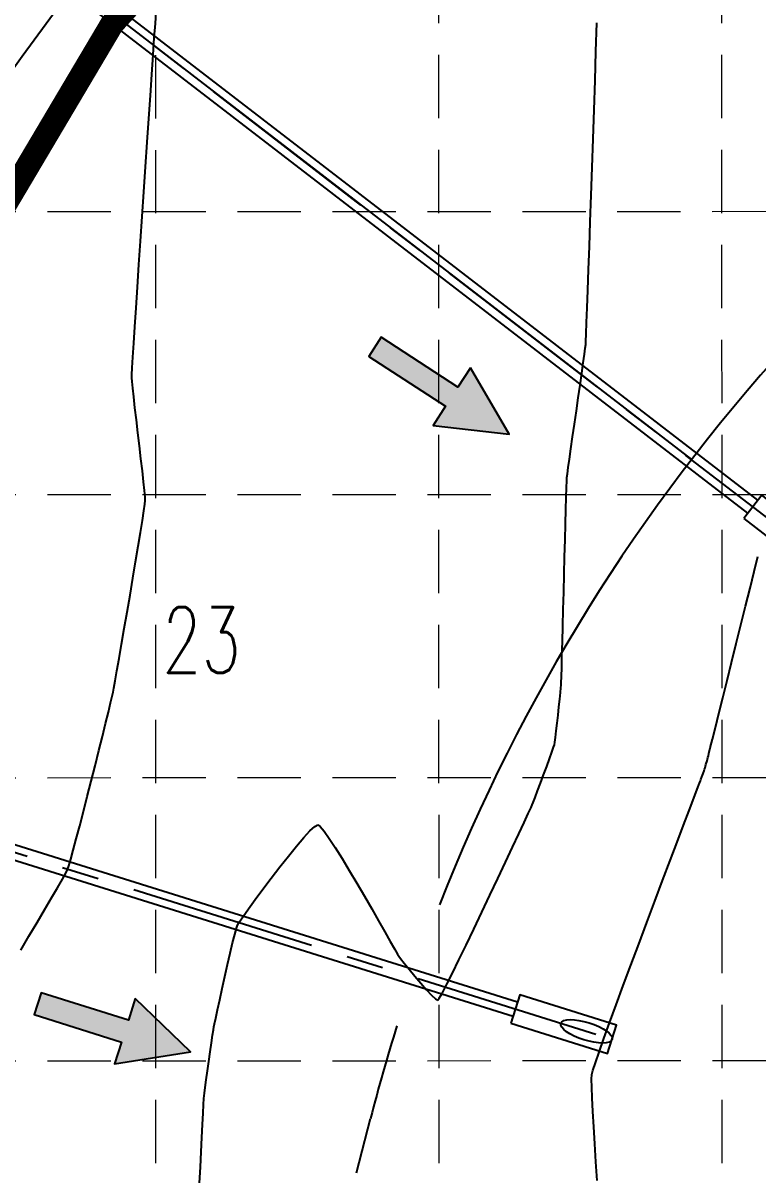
# Model space of a CAD drawing. Extents: x -500 to 2880, y -1767 to 500.
# Drawn here: x 1953 to 2076.3, y -928.9 to -735.4 of the extents above; entities that cross this region are included whole.
import ezdxf

# ---------------------------------------------------------------- set-up
doc = ezdxf.new("R2010")
doc.units = 0
doc.header["$LTSCALE"] = 25
doc.header["$MEASUREMENT"] = 0
for name, pattern in [('CENTER', [2, 1.25, -0.25, 0.25, -0.25]), ('DASHED', [0.75, 0.5, -0.25]), ('HIDDEN', [0.375, 0.25, -0.125]), ('PHANTOM', [2.5, 1.25, -0.25, 0.25, -0.25, 0.25, -0.25])]:
    doc.linetypes.add(name, pattern=pattern)
doc.layers.get('0').update_dxf_attribs({"linetype": 'CONTINUOUS'})
for name, color, linetype in [('BOUNDARY', 4, 'PHANTOM'), ('CONT-MJR', 11, 'DASHED'), ('CONT-MNR', 9, 'HIDDEN'), ('GRID', 254, 'HIDDEN'), ('P-LOTS', 1, 'CONTINUOUS'), ('P-PVMT', 9, 'CONTINUOUS'), ('P-STORM', 3, 'CONTINUOUS'), ('P-Storm-CL', 11, 'CENTER'), ('PHASE2', 9, 'CONTINUOUS'), ('PHASE2TEXT', 9, 'CONTINUOUS'), ('PHASELINE', 9, 'DASHED')]:
    doc.layers.add(name, color=color, linetype=linetype)
doc.styles.add('TEXT100', font='simplex.shx', dxfattribs={"height": 8.8})

# ---------------------------------------------------------------- blocks, each defined once
blk = doc.blocks.new('ARROW')
blk.add_lwpolyline([(-67.00679329302966, -25.35842018353742), (-59.3270347441985, -25.41938721699262), (-59.57091179542658, -56.1384215279777), (-51.89114823905948, -56.19938584448118), (-51.64727869913713, -25.48035696739953), (-43.96752265407486, -25.54132400085473), (-55.30425519266737, -2.410587189246144), (-67.00678578172392, -25.35840795725562)], close=True)
at = {"color": 254}
for points in [[(-43.96751955730906, -25.54132267721434), (-67.00679354271597, -25.35841771446121), (-55.30425158724847, -2.410596210431322), (-67.00679354271597, -25.35841771446121)], [(-59.57090883123692, -56.13841801592571), (-51.89115083610795, -56.19938633684342), (-59.32703554756517, -25.41938603537892), (-51.64727755243712, -25.48035435629663)]]:
    blk.add_solid(points, dxfattribs=at)

msp = doc.modelspace()

# ---------------------------------------------------------------- linework, layer by layer
at = {"layer": 'BOUNDARY', "color": 7, "linetype": 'Continuous'}
for centre, radius, start, end in [((2306.782451047422, -994.7570472958641), 424.9999999999987, 137.6500000000342, 158.5773116396936), ((2306.782452578639, -994.7570468420205), 424.999999999999, 137.6499999999999, 158.5773116396577)]:
    msp.add_arc(centre, radius, start, end, dxfattribs=at)
at = {"layer": 'CONT-MJR', "color": 35}
for p, q in [((2049.104660121518, -740.1765523819363, 590.00000001), (2049.256738656793, -735.3995265179295, 590.00000001)), ((2048.94651850763, -745.0523189228029, 590.00000001), (2049.104660121518, -740.1765523819363, 590.00000001)), ((2048.784609861529, -749.9651955657307, 590.00000001), (2048.94651850763, -745.0523189228029, 590.00000001)), ((2048.621230229619, -754.853551735921, 590.00000001), (2048.784609861529, -749.9651955657307, 590.00000001)), ((2048.4586756583, -759.6557568585756, 590.00000001), (2048.621230229619, -754.853551735921, 590.00000001)), ((2048.299242193976, -764.3101803588958, 590.00000001), (2048.4586756583, -759.6557568585756, 590.00000001)), ((2048.145225883046, -768.7551916620831, 590.00000001), (2048.299242193976, -764.3101803588958, 590.00000001)), ((2047.998922771914, -772.9291601933394, 590.00000001), (2048.145225883046, -768.7551916620831, 590.00000001)), ((2047.862628906981, -776.7704553778652, 590.00000001), (2047.998922771914, -772.9291601933394, 590.00000001)), ((2047.738640334648, -780.2174466408629, 590.00000001), (2047.862628906981, -776.7704553778652, 590.00000001)), ((2047.629253101318, -783.2085034075334, 590.00000001), (2047.738640334648, -780.2174466408629, 590.00000001)), ((2047.536763253393, -785.6819951030785, 590.00000001), (2047.629253101318, -783.2085034075334, 590.00000001)), ((2047.463466837273, -787.5762911526994, 590.00000001), (2047.536763253393, -785.6819951030785, 590.00000001)), ((2047.383638486058, -789.3807740149749, 590.00000001), (2047.411659899361, -788.8297609815978, 590.00000001)), ((2047.411659899361, -788.8297609815978, 590.00000001), (2047.463466837273, -787.5762911526994, 590.00000001)), ((2046.975568542333, -792.4410474307299, 590.00000001), (2047.175937247451, -791.0061306704064, 590.00000001)), ((2047.175937247451, -791.0061306704064, 590.00000001), (2047.315984148877, -789.9601131004741, 590.00000001)), ((2047.315984148877, -789.9601131004741, 590.00000001), (2047.383638486058, -789.3807740149749, 590.00000001)), ((2046.72694879407, -794.1870840874026, 590.00000001), (2046.975568542333, -792.4410474307299, 590.00000001)), ((2046.442148763215, -796.1664613463824, 590.00000001), (2046.72694879407, -794.1870840874026, 590.00000001)), ((2046.133239210316, -798.3013999136277, 590.00000001), (2046.442148763215, -796.1664613463824, 590.00000001)), ((2045.812290895923, -800.5141204950962, 590.00000001), (2046.133239210316, -798.3013999136277, 590.00000001)), ((2045.491374580588, -802.7268437967463, 590.00000001), (2045.812290895923, -800.5141204950962, 590.00000001)), ((2045.18256102486, -804.8617905245355, 590.00000001), (2045.491374580588, -802.7268437967463, 590.00000001)), ((2044.897920989288, -806.8411813844223, 590.00000001), (2045.18256102486, -804.8617905245355, 590.00000001)), ((2044.449444520817, -810.0221783243205, 590.00000001), (2044.649525234424, -808.5872370823647, 590.00000001)), ((2044.649525234424, -808.5872370823647, 590.00000001), (2044.897920989288, -806.8411813844223, 590.00000001)), ((2044.309749609017, -811.068225816248, 590.00000001), (2044.449444520817, -810.0221783243205, 590.00000001)), ((2044.17213979616, -813.3689591745286, 590.00000001), (2044.213513097185, -812.2226364328575, 590.00000001)), ((2044.213513097185, -812.2226364328575, 590.00000001), (2044.242511259575, -811.6476002641052, 590.00000001)), ((2044.242511259575, -811.6476002641052, 590.00000001), (2044.309749609017, -811.068225816248, 590.00000001)), ((2044.120150652229, -815.0092535344724, 590.00000001), (2044.17213979616, -813.3689591745286, 590.00000001)), ((2044.059304961115, -817.0662045580424, 590.00000001), (2044.120150652229, -815.0092535344724, 590.00000001)), ((2043.991362018547, -819.4624972905916, 590.00000001), (2044.059304961115, -817.0662045580424, 590.00000001)), ((2043.91808112025, -822.1208167774738, 590.00000001), (2043.991362018547, -819.4624972905916, 590.00000001)), ((2043.841221561952, -824.9638480640426, 590.00000001), (2043.91808112025, -822.1208167774738, 590.00000001)), ((2043.762542639377, -827.9142761956512, 590.00000001), (2043.841221561952, -824.9638480640426, 590.00000001)), ((2043.683803648254, -830.8947862176531, 590.00000001), (2043.762542639377, -827.9142761956512, 590.00000001)), ((2043.606763884308, -833.8280631754019, 590.00000001), (2043.683803648254, -830.8947862176531, 590.00000001)), ((2043.533182643266, -836.636792114251, 590.00000001), (2043.606763884308, -833.8280631754019, 590.00000001)), ((2043.464819220854, -839.2436580795538, 590.00000001), (2043.533182643266, -836.636792114251, 590.00000001)), ((2043.403432912799, -841.5713461166638, 590.00000001), (2043.464819220854, -839.2436580795538, 590.00000001)), ((2043.350783014827, -843.5425412709344, 590.00000001), (2043.403432912799, -841.5713461166638, 590.00000001)), ((2043.278729632038, -846.1061931123719, 590.00000001), (2043.308628822664, -845.0799285877193, 590.00000001)), ((2043.308628822664, -845.0799285877193, 590.00000001), (2043.350783014827, -843.5425412709344, 590.00000001)), ((2043.142495535866, -847.7755643436896, 590.00000001), (2043.224061793852, -846.9680646843399, 590.00000001)), ((2043.224061793852, -846.9680646843399, 590.00000001), (2043.262844738674, -846.5440198902456, 590.00000001)), ((2043.262844738674, -846.5440198902456, 590.00000001), (2043.278729632038, -846.1061931123719, 590.00000001)), ((2042.890565757696, -850.1569794804348, 590.00000001), (2043.02803413404, -848.8705316738642, 590.00000001)), ((2043.02803413404, -848.8705316738642, 590.00000001), (2043.142495535866, -847.7755643436896, 590.00000001)), ((2042.739978576156, -851.5389205689711, 590.00000001), (2042.890565757696, -850.1569794804348, 590.00000001)), ((2042.439000474777, -854.2053338142221, 590.00000001), (2042.586160758742, -852.9203677450434, 590.00000001)), ((2042.586160758742, -852.9203677450434, 590.00000001), (2042.739978576156, -851.5389205689711, 590.00000001)), ((2042.308385893582, -855.2978315820769, 590.00000001), (2042.439000474777, -854.2053338142221, 590.00000001)), ((2041.716240369456, -857.7574411982303, 590.00000001), (2042.001970271382, -856.9444006901305, 590.00000001)), ((2042.001970271382, -856.9444006901305, 590.00000001), (2042.136346516793, -856.5214734360968, 590.00000001)), ((2042.136346516793, -856.5214734360968, 590.00000001), (2042.20420518448, -856.1018738541784, 590.00000001)), ((2042.20420518448, -856.1018738541784, 590.00000001), (2042.308385893582, -855.2978315820769, 590.00000001)), ((2040.83829351544, -860.1640045168166, 590.00000001), (2041.31605029086, -858.8631305954433, 590.00000001)), ((2041.31605029086, -858.8631305954433, 590.00000001), (2041.716240369456, -857.7574411982303, 590.00000001)), ((2040.31986352304, -861.5625985973983, 590.00000001), (2040.83829351544, -860.1640045168166, 590.00000001)), ((2039.797653793508, -862.9614484722357, 590.00000001), (2040.31986352304, -861.5625985973983, 590.00000001)), ((2038.889469042424, -865.3700581448671, 590.00000001), (2039.308557806687, -864.263089776376, 590.00000001)), ((2039.308557806687, -864.263089776376, 590.00000001), (2039.797653793508, -862.9614484722357, 590.00000001)), ((2038.213334134737, -867.0391597195015, 590.00000001), (2038.408887100953, -866.6101186150904, 590.00000001)), ((2038.408887100953, -866.6101186150904, 590.00000001), (2038.577280980564, -866.1848892127562, 590.00000001)), ((2038.577280980564, -866.1848892127562, 590.00000001), (2038.889469042424, -865.3700581448671, 590.00000001)), ((2037.051954313858, -869.5410330419074, 590.00000001), (2037.749259749901, -868.0418914359218, 590.00000001)), ((2037.749259749901, -868.0418914359218, 590.00000001), (2038.213334134737, -867.0391597195015, 590.00000001)), ((2001.114171905013, -870.9403985724992, 590.00000001), (2001.914488068606, -870.21019224008, 590.00000001)), ((2001.914488068606, -870.21019224008, 590.00000001), (2002.414454782627, -869.9616039802078, 590.00000001)), ((2002.414454782627, -869.9616039802078, 590.00000001), (2002.83256649662, -870.2510489145526, 590.00000001)), ((2002.83256649662, -870.2510489145526, 590.00000001), (2003.488094614508, -871.034346710228, 590.00000001)), ((2036.156708194019, -871.4593038150148, 590.00000001), (2037.051954313858, -869.5410330419074, 590.00000001)), ((1998.84283894171, -873.5100970330457, 590.00000001), (2000.071093219998, -872.0683308719825, 590.00000001)), ((2000.071093219998, -872.0683308719825, 590.00000001), (2001.114171905013, -870.9403985724992, 590.00000001)), ((2003.488094614508, -871.034346710228, 590.00000001), (2004.342379101112, -872.2364223662586, 590.00000001)), ((2004.342379101112, -872.2364223662586, 590.00000001), (2005.356759921252, -873.7822008816692, 590.00000001)), ((2035.0988117578, -873.7194230328006, 590.00000001), (2036.156708194019, -871.4593038150148, 590.00000001)), ((1997.486995998298, -875.1818049502054, 590.00000001), (1998.84283894171, -873.5100970330457, 590.00000001)), ((2005.356759921252, -873.7822008816692, 590.00000001), (2006.492577039747, -875.5966072554844, 590.00000001)), ((2033.913555372611, -876.2441099728205, 590.00000001), (2035.0988117578, -873.7194230328006, 590.00000001)), ((1996.06115131791, -876.9995625179781, 590.00000001), (1997.486995998298, -875.1818049502054, 590.00000001)), ((2006.492577039747, -875.5966072554844, 590.00000001), (2007.711170421416, -877.6045664867291, 590.00000001)), ((2032.636229405867, -878.9560839126315, 590.00000001), (2033.913555372611, -876.2441099728205, 590.00000001)), ((1994.622891828694, -878.8794776308799, 590.00000001), (1996.06115131791, -876.9995625179781, 590.00000001)), ((2007.711170421416, -877.6045664867291, 590.00000001), (2008.973880031079, -879.731003574428, 590.00000001)), ((1993.229804458802, -880.7376581834276, 590.00000001), (1994.622891828694, -878.8794776308799, 590.00000001)), ((2008.973880031079, -879.731003574428, 590.00000001), (2010.242045833555, -881.9008435176057, 590.00000001)), ((2031.30212422498, -881.7780641297896, 590.00000001), (2032.636229405867, -878.9560839126315, 590.00000001)), ((1991.93947613638, -882.4902120701371, 590.00000001), (1993.229804458802, -880.7376581834276, 590.00000001)), ((2010.242045833555, -881.9008435176057, 590.00000001), (2011.477007793665, -884.0390113152868, 590.00000001)), ((2029.946530197363, -884.6327699018512, 590.00000001), (2031.30212422498, -881.7780641297896, 590.00000001)), ((1990.809493789578, -884.0532471855249, 590.00000001), (1991.93947613638, -882.4902120701371, 590.00000001)), ((1989.260914735429, -886.2751926804017, 590.00000001), (1989.897444346544, -885.3428714241078, 590.00000001)), ((1989.897444346544, -885.3428714241078, 590.00000001), (1990.809493789578, -884.0532471855249, 590.00000001)), ((2011.477007793665, -884.0390113152868, 590.00000001), (2012.640105876227, -886.0704319664964, 590.00000001)), ((2028.604737690428, -887.4429205063726, 590.00000001), (2029.946530197363, -884.6327699018512, 590.00000001)), ((1988.496828031325, -888.3423810332588, 590.00000001), (1988.775133236422, -887.308321821489, 590.00000001)), ((1988.775133236422, -887.308321821489, 590.00000001), (1988.95749188438, -886.766318848923, 590.00000001)), ((1988.95749188438, -886.766318848923, 590.00000001), (1989.260914735429, -886.2751926804017, 590.00000001)), ((2012.640105876227, -886.0704319664964, 590.00000001), (2013.692680046061, -887.9200304702588, 590.00000001)), ((2027.312037071589, -890.1312352209102, 590.00000001), (2028.604737690428, -887.4429205063726, 590.00000001)), ((1987.735242614476, -891.4883096020062, 590.00000001), (1988.143292435279, -889.7689068411315, 590.00000001)), ((1988.143292435279, -889.7689068411315, 590.00000001), (1988.496828031325, -888.3423810332588, 590.00000001)), ((2013.692680046061, -887.9200304702588, 590.00000001), (2014.596070267987, -889.5127318255988, 590.00000001)), ((2014.596070267987, -889.5127318255988, 590.00000001), (2015.311616506824, -890.7734610315414, 590.00000001)), ((1987.293394735108, -893.4009996727816, 590.00000001), (1987.735242614476, -891.4883096020062, 590.00000001)), ((2015.311616506824, -890.7734610315414, 590.00000001), (2015.800658727391, -891.627143087111, 590.00000001)), ((2015.800658727391, -891.627143087111, 590.00000001), (2016.024536894508, -891.9987029913324, 590.00000001)), ((2026.103718708259, -892.6204333230203, 590.00000001), (2027.312037071589, -890.1312352209102, 590.00000001)), ((1986.838464963366, -895.4073874103566, 590.00000001), (1987.293394735108, -893.4009996727816, 590.00000001)), ((2016.024536894508, -891.9987029913324, 590.00000001), (2016.330590097372, -892.3935160749747, 590.00000001)), ((2016.330590097372, -892.3935160749747, 590.00000001), (2016.932800343111, -893.1526298860373, 590.00000001)), ((2016.932800343111, -893.1526298860373, 590.00000001), (2017.749290897437, -894.1654254058344, 590.00000001)), ((2025.015072967851, -894.8332340902592, 590.00000001), (2026.103718708259, -892.6204333230203, 590.00000001)), ((1986.39116946544, -897.4078831716301, 590.00000001), (1986.838464963366, -895.4073874103566, 590.00000001)), ((2017.749290897437, -894.1654254058344, 590.00000001), (2018.698185026064, -895.3212836156796, 590.00000001)), ((2018.698185026064, -895.3212836156796, 590.00000001), (2019.697605994707, -896.5095854968879, 590.00000001)), ((2024.081390217776, -896.6923568001831, 590.00000001), (2025.015072967851, -894.8332340902592, 590.00000001)), ((1985.972224407522, -899.3028973135011, 590.00000001), (1986.39116946544, -897.4078831716301, 590.00000001)), ((2019.697605994707, -896.5095854968879, 590.00000001), (2020.665677069077, -897.6197120307727, 590.00000001)), ((2023.337960825449, -898.120520730349, 590.00000001), (2024.081390217776, -896.6923568001831, 590.00000001)), ((1985.602345955804, -900.9928401928685, 590.00000001), (1985.972224407522, -899.3028973135011, 590.00000001)), ((2020.665677069077, -897.6197120307727, 590.00000001), (2021.520521514888, -898.5410441986487, 590.00000001)), ((2021.520521514888, -898.5410441986487, 590.00000001), (2022.180262597855, -899.1629629818299, 590.00000001)), ((2022.180262597855, -899.1629629818299, 590.00000001), (2022.563023583688, -899.3748493616304, 590.00000001)), ((2022.563023583688, -899.3748493616304, 590.00000001), (2022.820075158282, -899.0404451583125, 590.00000001)), ((2022.820075158282, -899.0404451583125, 590.00000001), (2023.337960825449, -898.120520730349, 590.00000001)), ((1985.302250276477, -902.3781221666311, 590.00000001), (1985.602345955804, -900.9928401928685, 590.00000001)), ((1984.99427189976, -903.8363448249379, 590.00000001), (1985.092653535732, -903.359153591688, 590.00000001)), ((1985.092653535732, -903.359153591688, 590.00000001), (1985.302250276477, -902.3781221666311, 590.00000001)), ((1984.589013281823, -906.5352767645026, 590.00000001), (1984.774891727416, -905.263831847055, 590.00000001)), ((1984.774891727416, -905.263831847055, 590.00000001), (1984.915263070972, -904.3270368452365, 590.00000001)), ((1984.915263070972, -904.3270368452365, 590.00000001), (1984.99427189976, -903.8363448249379, 590.00000001)), ((1984.373483146929, -908.029918531688, 590.00000001), (1984.589013281823, -906.5352767645026, 590.00000001)), ((1984.144156735467, -909.6363040827216, 590.00000001), (1984.373483146929, -908.029918531688, 590.00000001)), ((1983.916889460171, -911.242980351712, 590.00000001), (1984.144156735467, -909.6363040827216, 590.00000001)), ((1983.53195396901, -914.0113927800011, 590.00000001), (1983.707536733774, -912.7384942727688, 590.00000001)), ((1983.707536733774, -912.7384942727688, 590.00000001), (1983.916889460171, -911.242980351712, 590.00000001)), ((1983.345519975316, -915.4435312894302, 590.00000001), (1983.405996578613, -914.9502228075186, 590.00000001)), ((1983.405996578613, -914.9502228075186, 590.00000001), (1983.53195396901, -914.0113927800011, 590.00000001)), ((1983.188156258871, -918.3552224197468, 590.00000001), (1983.26380075108, -916.8870635499112, 590.00000001)), ((1983.26380075108, -916.8870635499112, 590.00000001), (1983.317467913879, -915.890400492791, 590.00000001)), ((1983.317467913879, -915.890400492791, 590.00000001), (1983.345519975316, -915.4435312894302, 590.00000001)), ((1983.094172209205, -920.2165790612531, 590.00000001), (1983.188156258871, -918.3552224197468, 590.00000001)), ((1982.985486374036, -922.3928354333857, 590.00000001), (1983.094172209205, -920.2165790612531, 590.00000001)), ((1982.865736525314, -924.8056934950991, 590.00000001), (1982.985486374036, -922.3928354333857, 590.00000001)), ((1982.738560434994, -927.3768552053496, 590.00000001), (1982.865736525314, -924.8056934950991, 590.00000001)), ((1982.607595875026, -930.028022523092, 590.00000001), (1982.738560434994, -927.3768552053496, 590.00000001))]:
    msp.add_line(p, q, dxfattribs=at)
at = {"layer": 'CONT-MNR', "color": 35}
for p, q in [((1975.172932358613, -735.4927250278016, 591.00000001), (1975.309995173722, -733.5825110133941, 591.00000001)), ((1975.002298445338, -737.9136181080122, 591.00000001), (1975.172932358613, -735.4927250278016, 591.00000001)), ((1974.80250575946, -740.7804196028164, 591.00000001), (1975.002298445338, -737.9136181080122, 591.00000001)), ((1974.577966626544, -744.0283588610054, 591.00000001), (1974.80250575946, -740.7804196028164, 591.00000001)), ((1974.333093372152, -747.5926652313699, 591.00000001), (1974.577966626544, -744.0283588610054, 591.00000001)), ((1974.072298321846, -751.4085680627009, 591.00000001), (1974.333093372152, -747.5926652313699, 591.00000001)), ((1973.799993801192, -755.411296703789, 591.00000001), (1974.072298321846, -751.4085680627009, 591.00000001)), ((1973.520592135751, -759.5360805034252, 591.00000001), (1973.799993801192, -755.411296703789, 591.00000001)), ((1973.238505651087, -763.7181488104001, 591.00000001), (1973.520592135751, -759.5360805034252, 591.00000001)), ((1972.958146672763, -767.8927309735047, 591.00000001), (1973.238505651087, -763.7181488104001, 591.00000001)), ((1972.683927526342, -771.9950563415299, 591.00000001), (1972.958146672763, -767.8927309735047, 591.00000001)), ((1972.420260537388, -775.9603542632661, 591.00000001), (1972.683927526342, -771.9950563415299, 591.00000001)), ((1972.171558031464, -779.723854087505, 591.00000001), (1972.420260537388, -775.9603542632661, 591.00000001)), ((1971.942232334132, -783.2207851630363, 591.00000001), (1972.171558031464, -779.723854087505, 591.00000001)), ((1971.736695770956, -786.3863768386517, 591.00000001), (1971.942232334132, -783.2207851630363, 591.00000001)), ((1971.5593606675, -789.1558584631415, 591.00000001), (1971.736695770956, -786.3863768386517, 591.00000001)), ((1971.414639349326, -791.464459385297, 591.00000001), (1971.5593606675, -789.1558584631415, 591.00000001)), ((1971.306944141998, -793.2474089539087, 591.00000001), (1971.414639349326, -791.464459385297, 591.00000001)), ((1971.220281362132, -794.9772714256642, 591.00000001), (1971.240687371079, -794.4399365177675, 591.00000001)), ((1971.264690680671, -795.5725203003811, 591.00000001), (1971.220281362132, -794.9772714256642, 591.00000001)), ((1971.240687371079, -794.4399365177675, 591.00000001), (1971.306944141998, -793.2474089539087, 591.00000001)), ((1971.376139840151, -796.66159844734, 591.00000001), (1971.264690680671, -795.5725203003811, 591.00000001)), ((1971.542218316898, -798.1547179159717, 591.00000001), (1971.376139840151, -796.66159844734, 591.00000001)), ((1971.750515587242, -799.9620907557062, 591.00000001), (1971.542218316898, -798.1547179159717, 591.00000001)), ((1971.988621127508, -801.9939290159743, 591.00000001), (1971.750515587242, -799.9620907557062, 591.00000001)), ((1972.244124414025, -804.1604447462066, 591.00000001), (1971.988621127508, -801.9939290159743, 591.00000001)), ((1972.50461492312, -806.3718499958336, 591.00000001), (1972.244124414025, -804.1604447462066, 591.00000001)), ((1972.75768213112, -808.5383568142856, 591.00000001), (1972.50461492312, -806.3718499958336, 591.00000001)), ((1972.990915514354, -810.5701772509932, 591.00000001), (1972.75768213112, -808.5383568142856, 591.00000001)), ((1973.191904549148, -812.377523355387, 591.00000001), (1972.990915514354, -810.5701772509932, 591.00000001)), ((1973.34823871183, -813.8706071768976, 591.00000001), (1973.191904549148, -812.377523355387, 591.00000001)), ((1973.447507478728, -814.9596407649551, 591.00000001), (1973.34823871183, -813.8706071768976, 591.00000001)), ((1973.251551962089, -817.2501561363653, 591.00000001), (1973.414878605652, -816.1212149878078, 591.00000001)), ((1973.414878605652, -816.1212149878078, 591.00000001), (1973.477300326169, -815.5548361689903, 591.00000001)), ((1973.477300326169, -815.5548361689903, 591.00000001), (1973.447507478728, -814.9596407649551, 591.00000001)), ((1973.001090910781, -818.8623374535425, 591.00000001), (1973.251551962089, -817.2501561363653, 591.00000001)), ((1972.677265967029, -820.878436778218, 591.00000001), (1973.001090910781, -818.8623374535425, 591.00000001)), ((1972.293847646135, -823.2191319492711, 591.00000001), (1972.677265967029, -820.878436778218, 591.00000001)), ((1971.864606463396, -825.8051008055809, 591.00000001), (1972.293847646135, -823.2191319492711, 591.00000001)), ((1971.403312934116, -828.5570211860263, 591.00000001), (1971.864606463396, -825.8051008055809, 591.00000001)), ((2075.655436242913, -827.4518447929808, 589.00000001), (2076.287463597895, -824.9165441068934, 589.00000001)), ((2074.956764091561, -830.2554962061798, 589.00000001), (2075.655436242913, -827.4518447929808, 589.00000001)), ((1970.923737573593, -831.3955709294869, 591.00000001), (1971.403312934116, -828.5570211860263, 591.00000001)), ((1970.43965089713, -834.2414278748412, 591.00000001), (1970.923737573593, -831.3955709294869, 591.00000001)), ((2074.209531714533, -833.2547789708921, 589.00000001), (2074.956764091561, -830.2554962061798, 589.00000001)), ((2073.431823682527, -836.3769737115183, 589.00000001), (2074.209531714533, -833.2547789708921, 589.00000001)), ((1969.964823420026, -837.0152698609686, 591.00000001), (1970.43965089713, -834.2414278748412, 591.00000001)), ((1969.513025657582, -839.6377747267484, 591.00000001), (1969.964823420026, -837.0152698609686, 591.00000001)), ((2072.641724566238, -839.54936105246, 589.00000001), (2073.431823682527, -836.3769737115183, 589.00000001)), ((1969.098028125098, -842.0296203110593, 591.00000001), (1969.513025657582, -839.6377747267484, 591.00000001)), ((2071.857318936366, -842.6992216181175, 589.00000001), (2072.641724566238, -839.54936105246, 589.00000001)), ((1968.733601337876, -844.1114844527806, 591.00000001), (1969.098028125098, -842.0296203110593, 591.00000001)), ((2071.096691363606, -845.7538360328921, 589.00000001), (2071.857318936366, -842.6992216181175, 589.00000001)), ((1968.433515811216, -845.8040449907916, 591.00000001), (1968.733601337876, -844.1114844527806, 591.00000001)), ((1968.081450600783, -847.703966611198, 591.00000001), (1968.211542060417, -847.0279797639708, 591.00000001)), ((1968.211542060417, -847.0279797639708, 591.00000001), (1968.433515811216, -845.8040449907916, 591.00000001)), ((2070.377926418655, -848.6404849211847, 589.00000001), (2071.096691363606, -845.7538360328921, 589.00000001)), ((1967.663297460042, -849.4799415342534, 591.00000001), (1967.934281645932, -848.3474232682253, 591.00000001)), ((1967.934281645932, -848.3474232682253, 591.00000001), (1968.081450600783, -847.703966611198, 591.00000001)), ((2069.719108672209, -851.2864489073969, 589.00000001), (2070.377926418655, -848.6404849211847, 589.00000001)), ((1966.818297759673, -852.931918629516, 591.00000001), (1967.285601634245, -851.0314603433333, 591.00000001)), ((1967.285601634245, -851.0314603433333, 591.00000001), (1967.663297460042, -849.4799415342534, 591.00000001)), ((1966.278489427458, -855.1112553268533, 591.00000001), (1966.818297759673, -852.931918629516, 591.00000001)), ((2069.138322694966, -853.6190086159294, 589.00000001), (2069.719108672209, -851.2864489073969, 589.00000001)), ((2068.653653057621, -855.5654446711827, 589.00000001), (2069.138322694966, -853.6190086159294, 589.00000001)), ((1965.683280228732, -857.4994093693956, 591.00000001), (1966.278489427458, -855.1112553268533, 591.00000001)), ((2068.283184330872, -857.0530376975587, 589.00000001), (2068.653653057621, -855.5654446711827, 589.00000001)), ((1965.049773754625, -860.0263196911944, 591.00000001), (1965.683280228732, -857.4994093693956, 591.00000001)), ((2067.734945374083, -859.1898380486768, 589.00000001), (2067.881836237207, -858.6433290192286, 589.00000001)), ((2067.881836237207, -858.6433290192286, 589.00000001), (2067.957187891949, -858.3608171612814, 589.00000001)), ((2067.957187891949, -858.3608171612814, 589.00000001), (2068.045001085416, -858.0090683194578, 589.00000001)), ((2068.045001085416, -858.0090683194578, 589.00000001), (2068.283184330872, -857.0530376975587, 589.00000001)), ((1964.395073596272, -862.6219252263005, 591.00000001), (1965.049773754625, -860.0263196911944, 591.00000001)), ((2067.252658384465, -860.8798524888674, 589.00000001), (2067.339701509015, -860.6377112714144, 589.00000001)), ((2067.339701509015, -860.6377112714144, 589.00000001), (2067.416411612528, -860.3645928642311, 589.00000001)), ((2067.416411612528, -860.3645928642311, 589.00000001), (2067.563981700037, -859.8227805601647, 589.00000001)), ((2067.563981700037, -859.8227805601647, 589.00000001), (2067.734945374083, -859.1898380486768, 589.00000001)), ((1963.736283344803, -865.2161649087657, 591.00000001), (1964.395073596272, -862.6219252263005, 591.00000001)), ((2066.478878059215, -862.9542830307364, 589.00000001), (2066.614833644699, -862.5968179881762, 589.00000001)), ((2066.614833644699, -862.5968179881762, 589.00000001), (2066.704691585609, -862.3556468158602, 589.00000001)), ((2066.704691585609, -862.3556468158602, 589.00000001), (2066.878630382629, -861.888985409558, 589.00000001)), ((2066.878630382629, -861.888985409558, 589.00000001), (2067.080126995626, -861.3469989177381, 589.00000001)), ((2067.080126995626, -861.3469989177381, 589.00000001), (2067.252658384465, -860.8798524888674, 589.00000001)), ((2065.513861656922, -865.4921280163866, 589.00000001), (2066.103091448584, -863.9420884674827, 589.00000001)), ((2066.103091448584, -863.9420884674827, 589.00000001), (2066.478878059215, -862.9542830307364, 589.00000001)), ((1963.09050659135, -867.7389776726403, 591.00000001), (1963.736283344803, -865.2161649087657, 591.00000001)), ((2064.737576528352, -867.5362953954213, 589.00000001), (2065.513861656922, -865.4921280163866, 589.00000001)), ((1962.474846927046, -870.1203024519758, 591.00000001), (1963.09050659135, -867.7389776726403, 591.00000001)), ((2063.80062390699, -870.0064843225589, 589.00000001), (2064.737576528352, -867.5362953954213, 589.00000001)), ((1961.906407943023, -872.2900781808233, 591.00000001), (1962.474846927046, -870.1203024519758, 591.00000001)), ((2062.729391636955, -872.8345885157721, 589.00000001), (2063.80062390699, -870.0064843225589, 589.00000001)), ((1961.402293230412, -874.1782437932342, 591.00000001), (1961.906407943023, -872.2900781808233, 591.00000001)), ((1960.979606380345, -875.7147382232594, 591.00000001), (1961.402293230412, -874.1782437932342, 591.00000001)), ((2061.550267562369, -875.9525016930331, 589.00000001), (2062.729391636955, -872.8345885157721, 589.00000001)), ((1960.655450983955, -876.8295004049497, 591.00000001), (1960.979606380345, -875.7147382232594, 591.00000001)), ((2060.289639527348, -879.2921175723149, 589.00000001), (2061.550267562369, -875.9525016930331, 589.00000001)), ((1959.57607196272, -879.0840204292257, 591.00000001), (1960.149986128833, -878.0479215207339, 591.00000001)), ((1960.149986128833, -878.0479215207339, 591.00000001), (1960.446930632373, -877.4524692723568, 591.00000001)), ((1960.446930632373, -877.4524692723568, 591.00000001), (1960.655450983955, -876.8295004049497, 591.00000001)), ((1958.765562254391, -880.4965348077197, 591.00000001), (1959.57607196272, -879.0840204292257, 591.00000001)), ((2058.973895376013, -882.7853298715892, 589.00000001), (2060.289639527348, -879.2921175723149, 589.00000001)), ((1957.758831124204, -882.2212334661036, 591.00000001), (1958.765562254391, -880.4965348077197, 591.00000001)), ((1956.596252692519, -884.1938852142652, 591.00000001), (1957.758831124204, -882.2212334661036, 591.00000001)), ((2057.629422952482, -886.3640323088292, 589.00000001), (2058.973895376013, -882.7853298715892, 589.00000001)), ((1955.318201079694, -886.3502588620919, 591.00000001), (1956.596252692519, -884.1938852142652, 591.00000001)), ((1953.965050406087, -888.6261232194713, 591.00000001), (1955.318201079694, -886.3502588620919, 591.00000001)), ((2056.282610100875, -889.960118602007, 589.00000001), (2057.629422952482, -886.3640323088292, 589.00000001)), ((1952.577174792055, -890.9572470962917, 591.00000001), (1953.965050406087, -888.6261232194713, 591.00000001)), ((2054.959844665311, -893.5054824690951, 589.00000001), (2056.282610100875, -889.960118602007, 589.00000001)), ((2053.687514489908, -896.9320176280663, 589.00000001), (2054.959844665311, -893.5054824690951, 589.00000001)), ((2052.492007418788, -900.1716177968927, 589.00000001), (2053.687514489908, -896.9320176280663, 589.00000001)), ((2051.399711296065, -903.1561766935469, 589.00000001), (2052.492007418788, -900.1716177968927, 589.00000001)), ((2050.437013965863, -905.8175880360014, 589.00000001), (2051.399711296065, -903.1561766935469, 589.00000001)), ((2049.630303272299, -908.0877455422286, 589.00000001), (2050.437013965863, -905.8175880360014, 589.00000001)), ((2049.005967059491, -909.8985429302012, 589.00000001), (2049.630303272299, -908.0877455422286, 589.00000001)), ((2048.590393171562, -911.1818739178914, 589.00000001), (2049.005967059491, -909.8985429302012, 589.00000001)), ((2048.37604847163, -912.6194628363133, 589.00000001), (2048.409969452627, -911.8696322232719, 589.00000001)), ((2048.396964836688, -913.9510509758572, 589.00000001), (2048.37604847163, -912.6194628363133, 589.00000001)), ((2048.409969452627, -911.8696322232719, 589.00000001), (2048.590393171562, -911.1818739178914, 589.00000001)), ((2048.465963322589, -915.7837876932975, 589.00000001), (2048.396964836688, -913.9510509758572, 589.00000001)), ((2048.576288704117, -918.0370640400281, 589.00000001), (2048.465963322589, -915.7837876932975, 589.00000001)), ((2048.72118575606, -920.6302710674421, 589.00000001), (2048.576288704117, -918.0370640400281, 589.00000001)), ((2048.893899253205, -923.4827998269336, 589.00000001), (2048.72118575606, -920.6302710674421, 589.00000001)), ((2049.087673970339, -926.5140413698965, 589.00000001), (2048.893899253205, -923.4827998269336, 589.00000001)), ((2049.295754682247, -929.6433867477243, 589.00000001), (2049.087673970339, -926.5140413698965, 589.00000001))]:
    msp.add_line(p, q, dxfattribs=at)
at = {"layer": 'GRID', "color": 252, "linetype": 'HIDDEN', "lineweight": 0, "ltscale": 1.7}
for p, q in [((1974.994809084758, 87.96534122386561), (1975.370361190506, -1574.744406905764)), ((2022.494807873125, 87.97606993017644), (2022.870359978873, -1574.733678199453)), ((2069.994806661492, 87.98679863648726), (2070.37035876724, -1574.722949493142)), ((-114.8120208897959, -767.5067000444217), (2830.187903988962, -766.841520253145)), ((-114.801292183485, -815.0066988327887), (2830.198632695273, -814.341519041512)), ((-114.7905634771741, -862.5066976211558), (2830.209361401584, -861.8415178298791)), ((-114.7798347708632, -910.0066964095229), (2830.220090107895, -909.3415166182461))]:
    msp.add_line(p, q, dxfattribs=at)
at = {"layer": 'P-LOTS', "color": 9}
msp.add_line((1970.060803436287, -735.4434702617466), (2065.135151429422, -808.6614212961767), dxfattribs=at)
at = {"layer": 'P-PVMT', "color": 7}
msp.add_arc((2306.782452578641, -994.7570468420196), 435.5, 137.6500000000001, 166.2448912628713, dxfattribs=at)
at = {"layer": 'P-STORM', "color": 5}
for points in [[(2076.273828150948, -815.5039724208189), (1959.301357294867, -725.4220015811636), (1961.494799529881, -708.9836174827443)], [(2074.595916773076, -817.6827595623281), (1953.376123081828, -724.32987199343)]]:
    msp.add_lwpolyline(points, dxfattribs=at)
for points in [[(2073.909498482128, -818.5740815747639), (2087.378364447823, -828.9466246379744), (2090.42911240759, -824.9851934715936), (2076.960246441896, -814.6126504083833)], [(2034.836063592042, -903.2543367711494), (2051.060075130738, -908.3318804284952), (2052.553470324075, -903.5601123288789), (2036.329458785379, -898.4825686715328)]]:
    msp.add_lwpolyline(points, close=True, dxfattribs=at)
for points in [[(1819.155856123444, -841.2707911062846), (1911.11871806895, -861.2399117286044, -0.02237481751750954), (1924.198940108698, -864.6994563633098), (2035.956109987044, -899.6755106964372)], [(1818.625360543962, -843.7138577120384), (1910.588222489467, -863.6829783343582, -0.02237481751750975), (1923.452242512029, -867.0853404131179), (2035.209412390376, -902.0613947462452)]]:
    msp.add_lwpolyline(points, format="xyb", dxfattribs=at)
msp.add_ellipse((2047.512181437751, -904.601940704684), major_axis=(-4.294591289654851, 1.344055674003322), ratio=0.3333333333333346, dxfattribs=at)
at = {"layer": 'P-Storm-CL', "color": 5}
msp.add_line((2088.903738427714, -826.9659090547748), (1900.284073167507, -681.7075327770087), dxfattribs=at)
msp.add_lwpolyline([(1818.890608333703, -842.4923244091615), (1910.853470279212, -862.461445031482, -0.02237481751749898), (1923.825591310361, -865.892398388213), (2051.806772727406, -905.9459963786873)], format="xyb", dxfattribs=at)
at = {"layer": 'PHASE2', "color": 9}
msp.add_line((2008.950777969477, -928.3487435460139), (2011.284172531271, -919.2205226365356), dxfattribs=at)
for start, end in [(137.6500000000001, 158.5773116396579), (137.6500000000001, 158.5773116396579), (162.6217196052872, 165.6608703951419)]:
    msp.add_arc((2306.782452578641, -994.7570468420196), 305, start, end, dxfattribs=at)
at = {"layer": 'PHASELINE', "color": 7, "const_width": 4}
msp.add_lwpolyline([(2326.903514063093, -66.71264179661648), (1848.350426493433, -593.3671400310186), (1911.067903763218, -655.806000305127), (1945.497163929072, -663.7172242690758), (2021.784677922409, -588.6594895397611), (2070.81347555253, -627.9938341795796), (1989.328990758953, -712.183127421572), (1967.862752173798, -735.6591834234168), (1923.361679642061, -810.7558429708388), (1892.689159590184, -898.6294553340199), (1881.869109551442, -954.9249851074335), (1877.909566026184, -1012.113989036354), (1877.169764202759, -1096.698905290076), (1887.473732006299, -1096.791824193517), (1886.572116372139, -1107.284120546162), (1886.310611416669, -1136.282941473197), (1881.722659753474, -1146.741995262583), (1879.547468862077, -1345.18474899467)], dxfattribs=at)

# ---------------------------------------------------------------- block references
at = {"color": 3, "zscale": 0.5}
for p, xscale, yscale, rotation in [((2020.703994328421, -828.3441364833009), 0.5000000000002237, 0.5, 237.4660467996463), ((1974.085254385825, -934.8377721026854), 0.5000000000001781, 0.4999999999999921, 252.9095084314537)]:
    msp.add_blockref('ARROW', p, dxfattribs=dict(at, xscale=xscale, yscale=yscale, rotation=rotation))

# ---------------------------------------------------------------- texts
at = {"layer": 'PHASE2TEXT', "color": 9, "style": 'TEXT100', "width": 0.7}
msp.add_text('23', height=11, dxfattribs=at).set_placement((1976.320079637484, -844.4449049339518))

doc.saveas('drawing.dxf')
